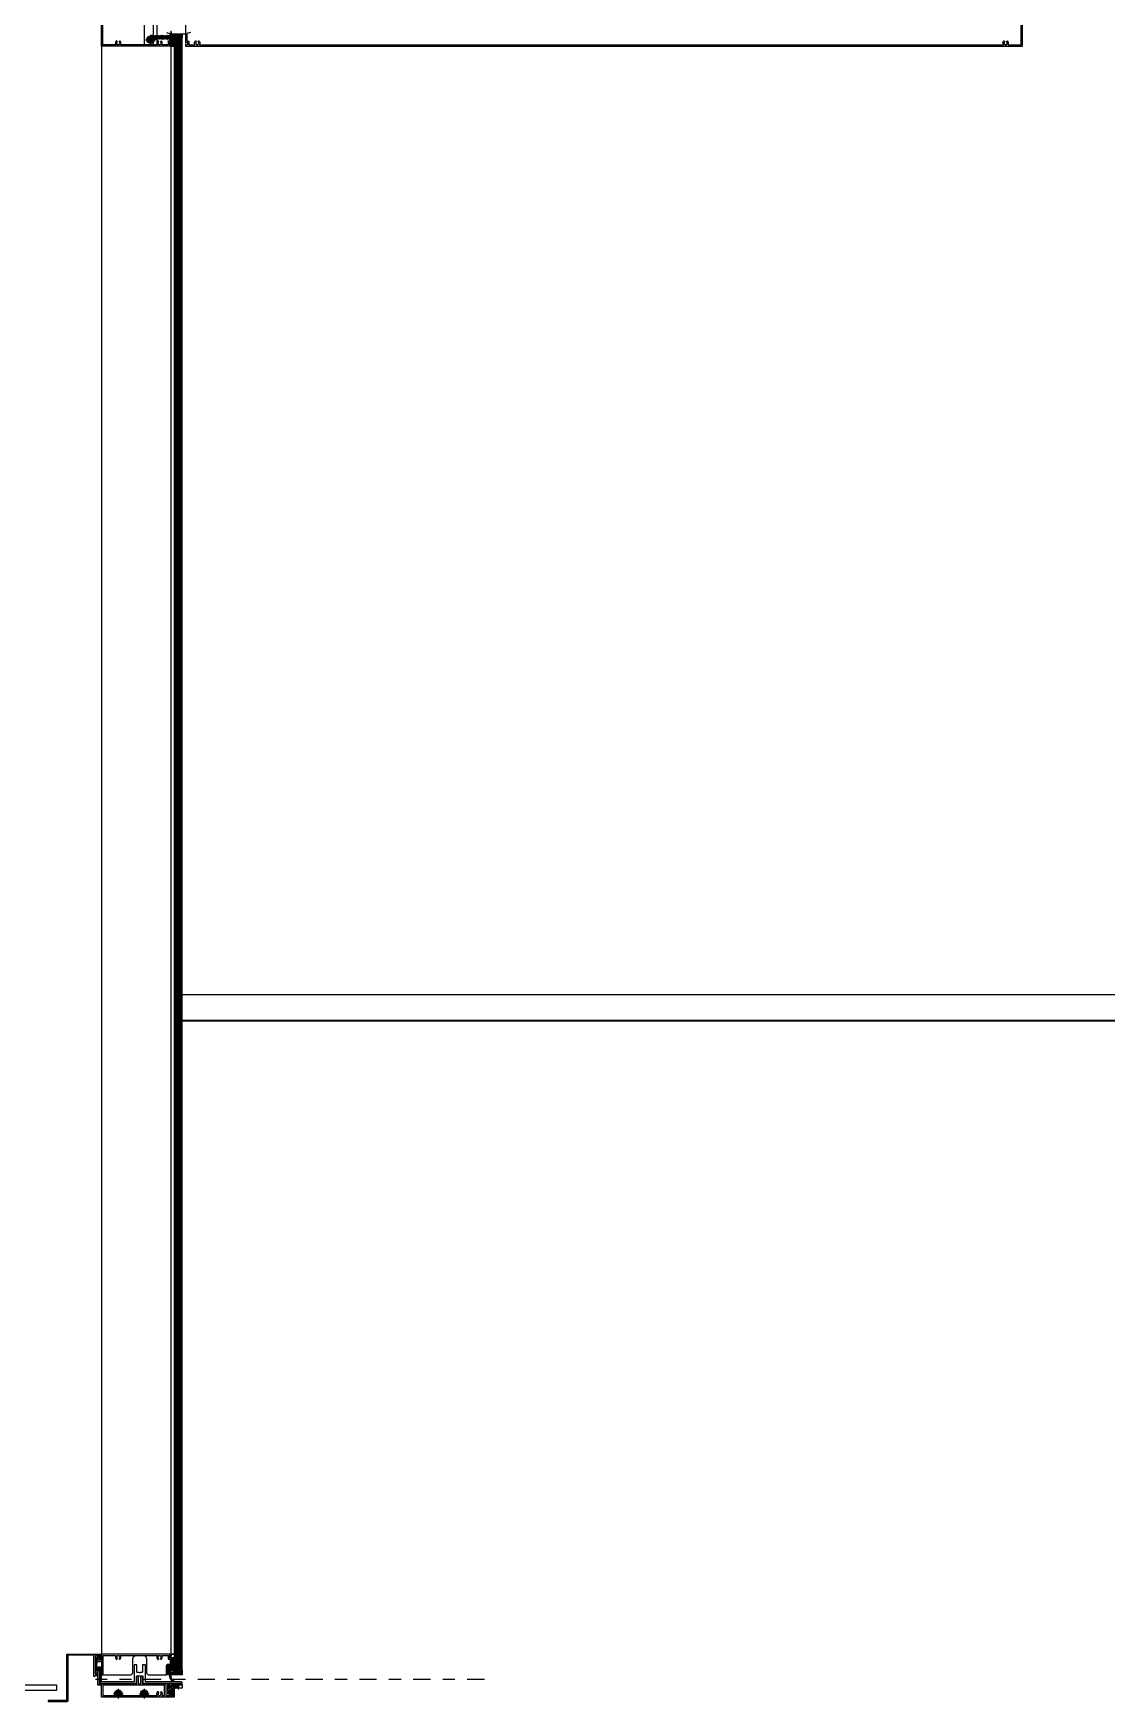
# Model space of a CAD drawing. Header units: millimetres. Extents: x -101 to 3415, y -52 to 1366.
# Drawn here: x 279.96 to 288.72, y 146.94 to 160.56 of the extents above; entities that cross this region are included whole.
import ezdxf

# ---------------------------------------------------------------- set-up
doc = ezdxf.new("R2010")
doc.units = ezdxf.units.MM
doc.linetypes.add('CENTER3', pattern=[0.28, 0.14, -0.05, 0.04, -0.05])
doc.layers.add('00_ARQ', color=8, linetype='Continuous')
doc.layers.add('A-CANCELERIA', color=2, linetype='Continuous')
pattern_1 = [(180, (277.4188533, 160.720057), (-0.0003629754, 0.0007259508), [0, -0.0007259508])]
pattern_2 = [(180, (277.4188533, 160.720057), (-0.0003629754, 0.0007259508), [0, -0.0007259508])]

# ---------------------------------------------------------------- blocks, each defined once
blk = doc.blocks.new('AUDIT_I_220507212152-0')
at = {"layer": 'A-CANCELERIA'}
h = blk.add_hatch(dxfattribs=at)
h.set_pattern_fill('SELLADOR', color=256, scale=0.0254, angle=-90, style=0)
h.set_pattern_definition([(270, (265.75055872, -56.3400958), (0.00025604724, -0.00012802362), [0, -0.00025604724])])
edge = h.paths.add_edge_path()
edge.add_line((270.3538, -57.1904), (270.3448, -57.1904))
edge.add_arc((270.3448, -57.1901), 0.0003, 195.9883, 270, ccw=False)
edge.add_arc((270.3254, -57.1936), 0.0195, -9.3796, 10.0551, ccw=False)
edge.add_line((270.3446, -57.1968), (270.3506, -57.1968))
edge.add_line((270.3506, -57.1968), (270.3538, -57.1968))
edge.add_arc((270.3538, -57.1936), 0.00318, 90.0188, 270, ccw=False)
h = blk.add_hatch(dxfattribs=at)
h.set_pattern_fill('ANSI37', color=256, scale=0.0002, angle=-90, style=0)
h.set_pattern_definition([(315, (268.7373708, -62.69838193), (0.000449012806, 0.000449012806), []), (45, (268.7373708, -62.69838193), (-0.000449012806, 0.000449012806), [])])
edge = h.paths.add_edge_path()
edge.add_line((270.3643, -57.2122), (270.3641, -57.2104))
edge.add_line((270.3641, -57.2104), (270.3641, -57.2092))
edge.add_arc((270.3645, -57.2092), 0.000381, 101.3999, 180, ccw=False)
edge.add_line((270.3644, -57.2088), (270.3666, -57.2083))
edge.add_arc((270.3666, -57.2085), 0.000127, -14.6322, 101.3999, ccw=False)
edge.add_line((270.3668, -57.2085), (270.3665, -57.2096))
edge.add_arc((270.3668, -57.2097), 0.000381, 165.3678, 345.3678)
edge.add_line((270.3672, -57.2098), (270.3678, -57.2076))
edge.add_line((270.3678, -57.2076), (270.3672, -57.2054))
edge.add_arc((270.3668, -57.2055), 0.000381, 14.6322, 194.6322)
edge.add_line((270.3665, -57.2056), (270.3668, -57.2067))
edge.add_arc((270.3666, -57.2067), 0.000127, -101.3999, 14.6322, ccw=False)
edge.add_line((270.3666, -57.2068), (270.3644, -57.2064))
edge.add_arc((270.3645, -57.206), 0.000381, 180, 258.6001, ccw=False)
edge.add_line((270.3641, -57.206), (270.3641, -57.2058))
edge.add_line((270.3641, -57.2058), (270.3577, -57.2058))
edge.add_line((270.3577, -57.2058), (270.3577, -57.2076))
edge.add_line((270.3577, -57.2076), (270.3577, -57.2104))
edge.add_line((270.3577, -57.2104), (270.3577, -57.2122))
edge.add_line((270.3577, -57.2122), (270.3643, -57.2122))
edge = h.paths.add_edge_path(flags=16)
edge.add_line((270.3598, -57.2092), (270.3598, -57.2087))
edge.add_arc((270.3609, -57.2087), 0.00114, 0, 180, ccw=False)
edge.add_line((270.3621, -57.2087), (270.3621, -57.2092))
edge.add_arc((270.3609, -57.2092), 0.00114, -180, 0, ccw=False)

msp = doc.modelspace()

# ---------------------------------------------------------------- hatches: boundary and pattern name
at = {"layer": '00_ARQ'}
h = msp.add_hatch(dxfattribs=at)
h.set_pattern_fill('HONEY', color=9, scale=0.001372, angle=90, style=0)
h.set_pattern_definition([(90, (302.219699, 164.4416817), (0.0037721501, 0.0065335572), [0.0043557048, -0.0087114096]), (330, (302.219699, 164.4416817), (0.00377215146, -0.0065335564), [0.0043557048, -0.0087114096]), (30, (302.219699, 164.4416817), (0.0075443016, 8e-10), [-0.0087114096, 0.0043557048])])
edge = h.paths.add_edge_path()
edge.add_line((281.103, 160.554), (281.135, 160.553))
edge.add_arc((281.135, 160.539), 0.0145, -90, 90, ccw=False)
edge.add_line((281.135, 160.524), (281.103, 160.525))
edge.add_arc((281.103, 160.539), 0.0145, 90, 270, ccw=False)
h = msp.add_hatch(dxfattribs=at)
h.set_pattern_fill('DOTS', color=9, scale=0.000457292, style=0)
h.set_pattern_definition([(180, (277.4189479, 169.09927284), (-0.0003629754, 0.0007259508), [0, -0.0007259508])])
edge = h.paths.add_edge_path()
edge.add_ellipse((281.103, 160.586), major_axis=(0.0445, 0.0445), ratio=1, start_angle=211.1951, end_angle=236.3836)
edge.add_line((281.115, 160.524), (281.115, 160.484))
edge.add_ellipse((281.103, 160.546), major_axis=(0.0445, 0.0445), ratio=1, start_angle=229.6118, end_angle=236.3836, ccw=False)
edge.add_line((281.108, 160.483), (281.098, 160.483))
edge.add_ellipse((281.103, 160.546), major_axis=(-0.0445, 0.0445), ratio=1, start_angle=121.1951, end_angle=130.3882, ccw=False)
edge.add_line((281.088, 160.484), (281.088, 160.525))
h = msp.add_hatch(dxfattribs=at)
h.set_pattern_fill('DOTS', color=9, scale=0.000457292, style=0)
h.set_pattern_definition(pattern_1)
edge = h.paths.add_edge_path()
edge.add_ellipse((281.102, 147.362), major_axis=(0.0501, 0.0501), ratio=1, start_angle=213.9925, end_angle=236.3277)
edge.add_line((281.115, 147.293), (281.115, 147.194))
edge.add_ellipse((281.102, 147.264), major_axis=(0.0501, 0.0501), ratio=1, start_angle=213.9925, end_angle=236.3277, ccw=False)
edge.add_line((281.088, 147.194), (281.088, 147.293))
h = msp.add_hatch(dxfattribs=at)
h.set_pattern_fill('DOTS', color=9, scale=0.000457292, style=0)
h.set_pattern_definition(pattern_2)
edge = h.paths.add_edge_path()
edge.add_ellipse((281.102, 147.362), major_axis=(0.0501, 0.0501), ratio=1, start_angle=213.9925, end_angle=236.3277)
edge.add_line((281.115, 147.293), (281.115, 147.194))
edge.add_ellipse((281.102, 147.264), major_axis=(0.0501, 0.0501), ratio=1, start_angle=213.9925, end_angle=236.3277, ccw=False)
edge.add_line((281.088, 147.194), (281.088, 147.293))
h = msp.add_hatch(dxfattribs=at)
h.set_pattern_fill('CALZAS', color=9, scale=0.123451, style=0)
h.set_pattern_definition([(135, (284.005925, 141.085166), (0.01662926, 0.01662926), [0.12345054, -0.03086263, 0.06172527, -0.03086263]), (135, (284.008004, 141.087245), (0.01662926, 0.01662926), [0.15431317, -0.03086263, 0.03086263, -0.03086263]), (135, (284.010083, 141.089324), (0.01662926, 0.01662926), [0.0925879, -0.00771566, 0.01543132, -0.00771566]), (135, (284.013656, 141.092897), (0.01662926, 0.01662926), [0.2469011, -0.0077157]), (135, (284.016319, 141.09556), (0.01662926, 0.01662926), [0.06172527, -0.001234505, 0, -0.001234505, 0, -0.001234505])])
h.paths.add_polyline_path([(281.104, 147.193), (281.157, 147.193), (281.157, 147.162), (281.104, 147.162)])
h = msp.add_hatch(dxfattribs=at)
h.set_pattern_fill('CALZAS', color=9, scale=0.123451, style=0)
h.set_pattern_definition([(135, (284.005925, 141.085166), (0.01662926, 0.01662926), [0.12345054, -0.03086263, 0.06172527, -0.03086263]), (135, (284.008004, 141.087245), (0.01662926, 0.01662926), [0.15431317, -0.03086263, 0.03086263, -0.03086263]), (135, (284.010083, 141.089324), (0.01662926, 0.01662926), [0.0925879, -0.00771566, 0.01543132, -0.00771566]), (135, (284.013656, 141.092897), (0.01662926, 0.01662926), [0.2469011, -0.0077157]), (135, (284.016319, 141.09556), (0.01662926, 0.01662926), [0.06172527, -0.001234505, 0, -0.001234505, 0, -0.001234505])])
h.paths.add_polyline_path([(281.104, 147.193), (281.157, 147.193), (281.157, 147.162), (281.104, 147.162)])
h = msp.add_hatch(dxfattribs=at)
h.set_pattern_fill('HONEY', color=9, scale=0.001458, angle=90, style=0)
h.set_pattern_definition([(90, (298.750586, 161.6395275), (0.0040091729, 0.0069440928), [0.0046293952, -0.0092587904]), (330, (298.750586, 161.6395275), (0.00400917434, -0.006944092), [0.0046293952, -0.0092587904]), (30, (298.750586, 161.6395275), (0.00801834724, 8e-10), [-0.0092587904, 0.0046293952])])
edge = h.paths.add_edge_path()
edge.add_line((281.127, 147.193), (281.14, 147.193))
edge.add_arc((281.14, 147.177), 0.0154, -90, 90, ccw=False)
edge.add_line((281.14, 147.162), (281.127, 147.162))
edge.add_arc((281.127, 147.177), 0.0154, 90, 270, ccw=False)
h = msp.add_hatch(dxfattribs=at)
h.set_pattern_fill('HONEY', color=9, scale=0.001458, angle=90, style=0)
h.set_pattern_definition([(90, (298.750586, 161.6395275), (0.0040091729, 0.0069440928), [0.0046293952, -0.0092587904]), (330, (298.750586, 161.6395275), (0.00400917434, -0.006944092), [0.0046293952, -0.0092587904]), (30, (298.750586, 161.6395275), (0.00801834724, 8e-10), [-0.0092587904, 0.0046293952])])
edge = h.paths.add_edge_path()
edge.add_line((281.127, 147.193), (281.14, 147.193))
edge.add_arc((281.14, 147.177), 0.0154, -90, 90, ccw=False)
edge.add_line((281.14, 147.162), (281.127, 147.162))
edge.add_arc((281.127, 147.177), 0.0154, 90, 270, ccw=False)
h = msp.add_hatch(dxfattribs=at)
h.set_pattern_fill('DOTS', color=9, scale=0.000457292, style=0)
h.set_pattern_definition(pattern_1)
edge = h.paths.add_edge_path()
edge.add_line((281.177, 147.162), (281.157, 147.162))
edge.add_line((281.157, 147.162), (281.157, 147.193))
edge.add_line((281.157, 147.193), (281.177, 147.193))
edge.add_ellipse((281.241, 147.177), major_axis=(0.0465, 0.0465), ratio=1, start_angle=121.2528, end_angle=148.4077)
h = msp.add_hatch(dxfattribs=at)
h.set_pattern_fill('DOTS', color=9, scale=0.000457292, style=0)
h.set_pattern_definition(pattern_2)
edge = h.paths.add_edge_path()
edge.add_line((281.177, 147.162), (281.157, 147.162))
edge.add_line((281.157, 147.162), (281.157, 147.193))
edge.add_line((281.157, 147.193), (281.177, 147.193))
edge.add_ellipse((281.241, 147.177), major_axis=(0.0465, 0.0465), ratio=1, start_angle=121.2528, end_angle=148.4077)
h = msp.add_hatch(dxfattribs=at)
h.set_pattern_fill('SELLADOR', color=9, scale=0.116152, angle=-90, style=0)
h.set_pattern_definition([(270, (288.525187, 121.8871121), (-0.001170883143, -0.00058544157), [0, -0.001170883143])])
edge = h.paths.add_edge_path()
edge.add_line((281.088, 147.044), (281.088, 147.004))
edge.add_line((281.088, 147.004), (281.115, 147.004))
edge.add_line((281.115, 147.004), (281.115, 147.045))
edge.add_arc((281.101, 147.119), 0.0757, 260.2284, 281.065, ccw=False)
h = msp.add_hatch(dxfattribs=at)
h.set_pattern_fill('NORTON', color=9, scale=0.116152, style=0)
h.set_pattern_definition([(180, (284.1886247, 145.329462), (0, 0.004056067), [0.002341772, -0.004683543]), (60, (284.1886247, 145.329462), (0.003512657, -0.0020280336), [0.002341772, -0.004683543]), (120, (284.186283, 145.329462), (0.003512657, 0.0020280336), [0.002341772, -0.004683543]), (60, (284.18238, 145.322702), (0.007025315, -0.004056068), [0, -0.01405063]), (60, (284.1831605, 145.324054), (0.007025315, -0.004056068), [0, -0.01405063]), (60, (284.183941, 145.325406), (0.007025315, -0.004056068), [0, -0.01405063]), (60, (284.184722, 145.326758), (0.007025315, -0.004056068), [0, -0.01405063]), (60, (284.185502, 145.32811), (0.007025315, -0.004056068), [0, -0.01405063]), (60, (284.18238, 145.330814), (0.007025315, -0.004056068), [0, -0.01405063]), (60, (284.1831605, 145.332166), (0.007025315, -0.004056068), [0, -0.01405063]), (60, (284.183941, 145.333518), (0.007025315, -0.004056068), [0, -0.01405063]), (60, (284.184722, 145.33487), (0.007025315, -0.004056068), [0, -0.01405063]), (60, (284.185502, 145.336222), (0.007025315, -0.004056068), [0, -0.01405063]), (60, (284.191552, 145.33318), (0.007025315, -0.004056068), [0, -0.007025315]), (60, (284.190381, 145.333856), (0.007025315, -0.004056068), [0, -0.007025315]), (60, (284.188039, 145.335208), (0.007025315, -0.004056068), [0, -0.007025315]), (60, (284.186868, 145.335884), (0.007025315, -0.004056068), [0, -0.007025315])])
h.paths.add_polyline_path([(281.115, 146.975), (281.115, 147.004), (281.088, 147.004), (281.088, 146.975)])
h = msp.add_hatch(dxfattribs=at)
h.set_pattern_fill('HONEY', color=9, scale=0.001372, angle=90, style=0)
h.set_pattern_definition([(90, (302.2196045, 150.9621064), (0.0037721501, 0.0065335572), [0.0043557048, -0.0087114096]), (330, (302.2196045, 150.9621064), (0.00377215146, -0.0065335564), [0.0043557048, -0.0087114096]), (30, (302.2196045, 150.9621064), (0.0075443016, 8e-10), [-0.0087114096, 0.0043557048])])
edge = h.paths.add_edge_path()
edge.add_line((281.117, 147.074), (281.135, 147.074))
edge.add_arc((281.135, 147.059), 0.0145, -90, 90, ccw=False)
edge.add_line((281.135, 147.045), (281.117, 147.045))
edge.add_arc((281.117, 147.059), 0.0145, 90, 270, ccw=False)

# ---------------------------------------------------------------- linework, layer by layer
at = {"layer": '00_ARQ', "color": 9}
for p, q in [((280.914, 160.54), (280.914, 160.516)), ((281.088, 160.527), (281.062, 160.527)), ((281.143, 160.524), (281.15, 160.524)), ((303.232, 152.707), (281.177, 152.707)), ((303.049, 152.499), (281.177, 152.499)), ((303.049, 152.492), (281.177, 152.492)), ((281.143, 147.041, 0), (281.15, 147.041, 0))]:
    msp.add_line(p, q, dxfattribs=at)
for points in [[(281.09, 160.645, 0), (281.202, 160.645, -0.414214)], [(281.088, 160.57), (281.088, 160.484, -0.669376), (281.085, 160.483, 0.199773), (281.078, 160.486), (281.076, 160.486, 0.414214), (281.071, 160.48), (281.071, 160.47, 0.414214), (281.076, 160.464), (281.078, 160.464, 0.199773), (281.085, 160.467, -0.669376), (281.088, 160.466), (281.088, 160.466), (281.088, 160.456, -0.414214), (281.086, 160.454), (280.52, 160.454, -0.414214), (280.518, 160.456), (280.518, 160.742, -0.414214)], [(281.048, 160.567), (281.076, 160.559, -0.339454), (281.077, 160.559), (281.077, 160.497, -0.414214), (281.076, 160.496), (281.062, 160.496, 0.414214), (281.061, 160.494), (281.061, 160.466, -0.414214), (281.059, 160.465), (281.013, 160.465, -0.597055), (281.011, 160.469, 0.38562), (281.006, 160.498, 0.433937), (281.004, 160.497), (281, 160.492, 0.384737), (281, 160.49, -0.496289), (280.999, 160.47, 0.251974), (280.998, 160.469), (280.998, 160.466, -0.414214), (280.997, 160.465), (280.988, 160.465, -0.414214), (280.986, 160.466), (280.986, 160.469, 0.251973), (280.986, 160.47, -0.496295), (280.984, 160.49, 0.384687), (280.985, 160.492), (280.981, 160.497, 0.434031), (280.979, 160.498, 0.385613), (280.974, 160.469, -0.597063), (280.972, 160.465), (280.675, 160.465, -0.597023), (280.673, 160.469, 0.38562), (280.669, 160.498, 0.433937), (280.667, 160.497), (280.662, 160.492, 0.384737), (280.663, 160.49, -0.496289), (280.661, 160.47, 0.251974), (280.661, 160.469), (280.661, 160.466, -0.414214), (280.659, 160.465), (280.65, 160.465, -0.414214), (280.649, 160.466), (280.649, 160.469, 0.251973), (280.648, 160.47, -0.496295), (280.647, 160.49, 0.384687), (280.647, 160.492), (280.643, 160.497, 0.434031), (280.641, 160.498, 0.385613), (280.636, 160.469, -0.597036), (280.634, 160.465), (280.533, 160.465, -0.414214), (280.529, 160.468), (280.529, 160.73, -0.414214)], [(281.204, 160.643), (281.204, 160.555, -0.414214), (281.202, 160.553), (281.09, 160.553, -0.414214), (281.088, 160.555), (281.088, 160.579, 0.414214)], [(281.204, 160.57), (281.204, 160.484, 0.669376), (281.207, 160.483, -0.199773), (281.214, 160.486), (281.216, 160.486, -0.414214), (281.221, 160.48), (281.221, 160.47, -0.414214), (281.216, 160.464), (281.214, 160.464, -0.199773), (281.207, 160.467, 0.669376), (281.204, 160.466), (281.204, 160.466), (281.204, 160.456, 0.414214), (281.206, 160.454), (288.035, 160.454, 0.414214), (288.037, 160.456), (288.037, 160.742, 0.414214)], [(281.244, 160.567), (281.216, 160.559, 0.339454), (281.215, 160.559), (281.215, 160.497, 0.414214), (281.216, 160.496), (281.23, 160.496, -0.414214), (281.231, 160.494), (281.231, 160.466, 0.414214), (281.233, 160.465), (281.279, 160.465, 0.597055), (281.281, 160.469, -0.38562), (281.286, 160.498, -0.433937), (281.288, 160.497), (281.292, 160.492, -0.384737), (281.292, 160.49, 0.496289), (281.293, 160.47, -0.251974), (281.293, 160.469), (281.293, 160.466, 0.414214), (281.295, 160.465), (281.304, 160.465, 0.414214), (281.306, 160.466), (281.306, 160.469, -0.251973), (281.306, 160.47, 0.496295), (281.307, 160.49, -0.384687), (281.307, 160.492), (281.311, 160.497, -0.434031), (281.313, 160.498, -0.385613), (281.318, 160.469, 0.597063), (281.32, 160.465), (287.88, 160.465, 0.597023), (287.882, 160.469, -0.38562), (287.886, 160.498, -0.433937), (287.888, 160.497), (287.892, 160.492, -0.384737), (287.892, 160.49, 0.496289), (287.893, 160.47, -0.251974), (287.894, 160.469), (287.894, 160.466, 0.414214), (287.895, 160.465), (287.905, 160.465, 0.414214), (287.906, 160.466), (287.906, 160.469, -0.251973), (287.907, 160.47, 0.496295), (287.908, 160.49, -0.384687), (287.908, 160.492), (287.912, 160.497, -0.434031), (287.914, 160.498, -0.385613), (287.918, 160.469, 0.597036), (287.92, 160.465), (288.022, 160.465, 0.414214), (288.026, 160.468), (288.026, 160.73, 0.414214)], [(280.518, 160.524), (280.518, 147.155), (280.761, 147.155), (280.775, 147.168), (280.775, 147.289, -0.414214), (280.798, 147.312), (280.862, 147.312, -0.414214), (280.885, 147.289), (280.885, 147.168), (280.899, 147.155), (281.05, 147.155), (281.05, 147.231, -0.414214), (281.062, 147.243), (281.088, 147.243), (281.088, 160.524)], [(281.177, 147.088), (281.177, 147.089, 0.414214), (281.169, 147.097), (280.88, 147.097, -0.414214), (280.876, 147.101), (280.876, 147.235, 0.414214), (280.875, 147.237), (280.853, 147.237, 0.414214), (280.852, 147.235), (280.852, 147.178, -0.414214), (280.848, 147.175), (280.836, 147.175, 0.131652), (280.835, 147.175), (280.83, 147.172, -0.267949), (280.828, 147.172), (280.823, 147.175, 0.131652), (280.822, 147.175), (280.81, 147.175, -0.414214), (280.806, 147.178), (280.806, 147.235, 0.414214), (280.805, 147.237), (280.786, 147.237, 0.414214), (280.784, 147.235), (280.784, 147.101, -0.414214), (280.781, 147.097), (280.52, 147.097, -0.414214), (280.517, 147.101), (280.517, 147.154, 0.046172), (280.517, 147.155), (280.514, 147.17, 1.01358), (280.504, 147.168), (280.507, 147.153, -0.048972), (280.508, 147.152), (280.508, 147.092, 0.414214), (280.512, 147.088), (280.8, 147.088, 0.414214), (280.803, 147.092), (280.803, 147.142, -0.414214), (280.807, 147.146), (280.851, 147.146, -0.414214), (280.855, 147.142), (280.855, 147.092, 0.414214), (280.858, 147.088), (281.177, 147.088)], [(281.177, 147.162), (281.177, 147.155), (281.089, 147.155, -0.414214), (281.087, 147.157), (281.087, 147.158, -0.414214), (281.089, 147.16), (281.094, 147.16, 0.414214), (281.096, 147.162), (281.096, 147.165, 0.414214), (281.094, 147.167), (281.065, 147.167, 0.414214), (281.063, 147.165), (281.063, 147.162, 0.414214), (281.065, 147.16), (281.07, 147.16, -0.414214), (281.072, 147.158), (281.072, 147.157, -0.414214), (281.07, 147.155), (281.058, 147.155, -0.414214), (281.057, 147.156), (281.057, 147.235, -0.414214), (281.058, 147.236), (281.076, 147.236, -0.414214), (281.077, 147.235), (281.077, 147.217, -0.414214), (281.076, 147.216), (281.073, 147.216, -0.414214), (281.072, 147.217), (281.072, 147.227, 0.414214), (281.071, 147.229), (281.064, 147.229, 0.414214), (281.063, 147.227), (281.063, 147.176, 0.414214), (281.064, 147.174), (281.071, 147.174, 0.414214), (281.072, 147.176), (281.072, 147.186, -0.414214), (281.073, 147.187), (281.076, 147.187, -0.414214), (281.077, 147.186), (281.077, 147.176, 0.414214), (281.079, 147.175), (281.101, 147.175, -0.414214), (281.104, 147.172), (281.104, 147.164, 0.414214), (281.106, 147.162), (281.177, 147.162)], [(281.177, 147.081), (281.089, 147.081, 0.414214), (281.087, 147.079), (281.087, 147.078, 0.414214), (281.089, 147.076), (281.094, 147.076, -0.414214), (281.096, 147.073), (281.096, 147.071, -0.414214), (281.094, 147.068), (281.065, 147.068, -0.414214), (281.063, 147.071), (281.063, 147.073, -0.414214), (281.065, 147.076), (281.07, 147.076, 0.414214), (281.072, 147.078), (281.072, 147.079, 0.414214), (281.07, 147.081), (281.058, 147.081, 0.414214), (281.057, 147.08), (281.057, 147.001, 0.414214), (281.058, 147), (281.076, 147, 0.414214), (281.077, 147.001), (281.077, 147.018, 0.414214), (281.076, 147.02), (281.073, 147.02, 0.414214), (281.072, 147.018), (281.072, 147.008, -0.414214), (281.071, 147.007), (281.064, 147.007, -0.414214), (281.063, 147.008), (281.063, 147.06, -0.414214), (281.064, 147.061), (281.071, 147.061, -0.414214), (281.072, 147.06), (281.072, 147.05, 0.414214), (281.073, 147.049), (281.076, 147.049, 0.414214), (281.077, 147.05), (281.077, 147.06, -0.414214), (281.079, 147.061), (281.101, 147.061, 0.414214), (281.104, 147.063), (281.104, 147.071, -0.414214), (281.106, 147.074), (281.177, 147.074), (281.177, 147.081)]]:
    msp.add_lwpolyline(points, format="xyb", dxfattribs=at)
for points in [[(280.971, 160.466), (280.869, 160.466), (280.869, 160.732), (280.971, 160.732)], [(280.896, 160.52), (280.918, 160.533), (280.94, 160.52), (280.94, 160.495), (280.918, 160.482), (280.896, 160.495)], [(280.896, 160.52), (280.896, 160.495), (280.918, 160.482), (280.94, 160.495), (280.94, 160.52), (280.918, 160.533)], [(280.896, 160.512), (280.94, 160.512), (280.94, 160.503), (280.896, 160.503)], [(280.918, 160.541), (280.917, 160.538), (280.92, 160.516), (280.921, 160.513), (280.922, 160.513), (280.924, 160.516), (280.921, 160.538), (280.919, 160.541)], [(280.928, 160.513), (280.927, 160.513), (280.925, 160.516), (280.922, 160.538), (280.924, 160.541), (280.925, 160.541), (280.927, 160.538), (280.93, 160.516)], [(280.934, 160.513), (280.933, 160.513), (280.931, 160.516), (280.928, 160.538), (280.93, 160.541), (280.931, 160.541), (280.933, 160.538), (280.935, 160.516)], [(280.939, 160.513), (280.939, 160.513), (280.937, 160.516), (280.934, 160.538), (280.936, 160.541), (280.937, 160.541), (280.938, 160.538), (280.941, 160.516)], [(280.942, 160.541), (280.94, 160.538), (280.943, 160.516), (280.945, 160.513), (280.945, 160.513), (280.947, 160.516), (280.944, 160.538), (280.942, 160.541)], [(280.951, 160.513), (280.95, 160.513), (280.949, 160.516), (280.946, 160.538), (280.947, 160.541), (280.948, 160.541), (280.95, 160.538), (280.953, 160.516)], [(280.953, 160.541), (280.951, 160.538), (280.954, 160.516), (280.956, 160.513), (280.957, 160.513), (280.959, 160.516), (280.956, 160.538), (280.954, 160.541)], [(280.959, 160.541), (280.957, 160.538), (280.96, 160.516), (280.962, 160.513), (280.963, 160.513), (280.965, 160.516), (280.962, 160.538), (280.96, 160.541)], [(280.969, 160.513), (280.968, 160.513), (280.966, 160.516), (280.963, 160.538), (280.965, 160.541), (280.966, 160.541), (280.967, 160.538), (280.97, 160.516)], [(280.971, 160.541), (280.969, 160.538), (280.972, 160.516), (280.974, 160.513), (280.974, 160.513), (280.976, 160.516), (280.973, 160.538), (280.971, 160.541)], [(280.98, 160.513), (280.979, 160.513), (280.978, 160.516), (280.975, 160.538), (280.977, 160.541), (280.977, 160.541), (280.979, 160.538), (280.982, 160.516)], [(280.982, 160.541), (280.981, 160.538), (280.983, 160.516), (280.985, 160.513), (280.986, 160.513), (280.988, 160.516), (280.985, 160.538), (280.983, 160.541)], [(280.992, 160.513), (280.991, 160.513), (280.989, 160.516), (280.986, 160.538), (280.988, 160.541), (280.989, 160.541), (280.991, 160.538), (280.994, 160.516)], [(280.994, 160.541), (280.992, 160.538), (280.995, 160.516), (280.997, 160.513), (280.998, 160.513), (280.999, 160.516), (280.996, 160.538), (280.995, 160.541)], [(281.009, 160.513), (281.008, 160.513), (281.007, 160.516), (281.004, 160.538), (281.006, 160.541), (281.006, 160.541), (281.008, 160.538), (281.011, 160.516)], [(281.011, 160.541), (281.01, 160.538), (281.012, 160.516), (281.014, 160.513), (281.015, 160.513), (281.017, 160.516), (281.014, 160.538), (281.012, 160.541)], [(281.021, 160.513), (281.02, 160.513), (281.018, 160.516), (281.015, 160.538), (281.017, 160.541), (281.018, 160.541), (281.02, 160.538), (281.023, 160.516)], [(281.023, 160.541), (281.021, 160.538), (281.024, 160.516), (281.026, 160.513), (281.027, 160.513), (281.028, 160.516), (281.026, 160.538), (281.024, 160.541)], [(281.029, 160.541), (281.027, 160.538), (281.03, 160.516), (281.032, 160.513), (281.032, 160.513), (281.034, 160.516), (281.031, 160.538), (281.03, 160.541)], [(281.038, 160.513), (281.037, 160.513), (281.036, 160.516), (281.033, 160.538), (281.035, 160.541), (281.035, 160.541), (281.037, 160.538), (281.04, 160.516)], [(281.04, 160.541), (281.039, 160.538), (281.041, 160.516), (281.043, 160.513), (281.044, 160.513), (281.046, 160.516), (281.043, 160.538), (281.041, 160.541)], [(281.05, 160.513), (281.049, 160.513), (281.047, 160.516), (281.044, 160.538), (281.046, 160.541), (281.047, 160.541), (281.049, 160.538), (281.052, 160.516)], [(281.052, 160.541), (281.05, 160.538), (281.053, 160.516), (281.055, 160.513), (281.056, 160.513), (281.057, 160.516), (281.055, 160.538), (281.053, 160.541)], [(281.061, 160.513), (281.061, 160.513), (281.059, 160.516), (281.056, 160.538), (281.058, 160.541), (281.059, 160.541), (281.06, 160.538), (281.063, 160.516)], [(281.064, 160.541), (281.062, 160.538), (281.065, 160.516), (281.067, 160.513), (281.067, 160.513), (281.069, 160.516), (281.066, 160.538), (281.064, 160.541)], [(281.073, 160.513), (281.072, 160.513), (281.071, 160.516), (281.068, 160.538), (281.069, 160.541), (281.07, 160.541), (281.072, 160.538), (281.075, 160.516)], [(281.088, 160.522), (281.082, 160.522), (281.082, 160.532), (281.088, 160.532), (281.088, 160.557), (281.076, 160.546), (281.076, 160.508), (281.088, 160.498)], [(281.104, 147.193), (281.157, 147.193), (281.157, 147.162), (281.104, 147.162)], [(281.104, 147.193), (281.157, 147.193), (281.157, 147.162), (281.104, 147.162)], [(280.633, 147.013), (280.655, 147.026), (280.677, 147.013), (280.677, 146.988), (280.655, 146.975), (280.633, 146.988)], [(280.845, 147.013), (280.867, 147.026), (280.888, 147.013), (280.888, 146.988), (280.867, 146.975), (280.845, 146.988)], [(281.115, 146.975), (281.115, 147.004), (281.088, 147.004), (281.088, 146.975)]]:
    msp.add_lwpolyline(points, close=True, dxfattribs=at)
for points in [[(280.942, 160.466), (280.942, 160.732)], [(280.878, 160.508), (280.958, 160.508)], [(280.896, 160.512), (280.94, 160.512)], [(280.896, 160.503), (280.94, 160.503)], [(280.914, 160.54), (280.915, 160.538), (280.918, 160.516), (280.916, 160.513), (280.916, 160.513), (280.914, 160.516)], [(280.916, 160.513), (280.914, 160.533)], [(280.914, 160.526), (280.916, 160.513)], [(280.915, 160.538), (280.917, 160.538)], [(280.918, 160.547), (280.918, 160.468)], [(280.918, 160.541), (280.921, 160.513)], [(280.918, 160.516), (280.92, 160.516)], [(280.919, 160.541), (280.922, 160.513)], [(280.922, 160.538), (280.921, 160.538)], [(280.924, 160.541), (280.927, 160.513)], [(280.925, 160.516), (280.924, 160.516)], [(280.925, 160.522), (280.925, 160.516), (280.927, 160.513), (280.928, 160.513), (280.93, 160.516), (280.927, 160.538), (280.925, 160.541), (280.925, 160.541)], [(280.925, 160.541), (280.928, 160.513)], [(280.925, 160.541), (280.925, 160.516), (280.925, 160.516)], [(280.928, 160.513), (280.925, 160.541)], [(280.925, 160.538), (280.927, 160.513)], [(280.928, 160.538), (280.927, 160.538)], [(280.927, 160.538), (280.928, 160.538)], [(280.93, 160.522), (280.931, 160.516), (280.933, 160.513), (280.934, 160.513), (280.935, 160.516), (280.933, 160.538), (280.931, 160.541), (280.93, 160.541)], [(280.93, 160.541), (280.93, 160.516), (280.931, 160.516)], [(280.93, 160.541), (280.933, 160.513)], [(280.93, 160.538), (280.933, 160.513)], [(280.931, 160.516), (280.93, 160.516)], [(280.93, 160.516), (280.931, 160.516)], [(280.931, 160.541), (280.934, 160.513)], [(280.934, 160.513), (280.931, 160.541)], [(280.934, 160.538), (280.933, 160.538)], [(280.933, 160.538), (280.934, 160.538)], [(280.937, 160.516), (280.935, 160.516)], [(280.935, 160.516), (280.937, 160.516)], [(280.936, 160.541), (280.939, 160.513)], [(280.939, 160.513), (280.937, 160.541)], [(280.938, 160.538), (280.94, 160.538)], [(280.941, 160.516), (280.943, 160.516)], [(280.942, 160.541), (280.945, 160.513)], [(280.942, 160.541), (280.945, 160.513)], [(280.946, 160.538), (280.944, 160.538)], [(280.947, 160.541), (280.95, 160.513)], [(280.949, 160.516), (280.947, 160.516)], [(280.951, 160.513), (280.948, 160.541)], [(280.95, 160.538), (280.951, 160.538)], [(280.953, 160.541), (280.956, 160.513)], [(280.953, 160.516), (280.954, 160.516)], [(280.954, 160.541), (280.957, 160.513)], [(280.957, 160.538), (280.956, 160.538)], [(280.959, 160.541), (280.962, 160.513)], [(280.96, 160.516), (280.959, 160.516)], [(280.96, 160.541), (280.963, 160.513)], [(280.963, 160.538), (280.962, 160.538)], [(280.965, 160.541), (280.968, 160.513)], [(280.966, 160.516), (280.965, 160.516)], [(280.969, 160.513), (280.966, 160.541)], [(280.967, 160.538), (280.969, 160.538)], [(280.97, 160.516), (280.972, 160.516)], [(280.971, 160.541), (280.974, 160.513)], [(280.971, 160.541), (280.974, 160.513)], [(280.975, 160.538), (280.973, 160.538)], [(280.976, 160.532), (280.975, 160.538), (280.976, 160.539)], [(280.978, 160.516), (280.976, 160.516)], [(280.977, 160.541), (280.979, 160.513)], [(280.98, 160.513), (280.977, 160.541)], [(280.979, 160.538), (280.981, 160.538)], [(280.982, 160.541), (280.985, 160.513)], [(280.982, 160.516), (280.983, 160.516)], [(280.983, 160.541), (280.986, 160.513)], [(280.986, 160.538), (280.985, 160.538)], [(280.988, 160.541), (280.991, 160.513)], [(280.988, 160.527), (281.102, 160.527)], [(280.989, 160.516), (280.988, 160.516)], [(280.992, 160.513), (280.989, 160.541)], [(280.991, 160.538), (280.992, 160.538)], [(280.994, 160.541), (280.997, 160.513)], [(280.994, 160.516), (280.995, 160.516)], [(280.995, 160.541), (280.998, 160.513)], [(280.998, 160.538), (280.996, 160.538)], [(281.001, 160.516), (280.999, 160.516)], [(281, 160.522), (281.001, 160.516), (281.003, 160.513), (281.003, 160.513), (281.005, 160.516), (281.002, 160.538), (281, 160.541), (281, 160.541)], [(281, 160.541), (281.003, 160.513)], [(281, 160.541), (281, 160.516), (281.001, 160.516)], [(281, 160.538), (281.003, 160.513)], [(281.004, 160.538), (281.002, 160.538)], [(281.007, 160.516), (281.005, 160.516)], [(281.009, 160.513), (281.006, 160.541)], [(281.006, 160.541), (281.008, 160.513)], [(281.008, 160.538), (281.01, 160.538)], [(281.011, 160.541), (281.014, 160.513)], [(281.011, 160.516), (281.012, 160.516)], [(281.012, 160.541), (281.015, 160.513)], [(281.015, 160.538), (281.014, 160.538)], [(281.017, 160.541), (281.02, 160.513)], [(281.018, 160.516), (281.017, 160.516)], [(281.021, 160.513), (281.018, 160.541)], [(281.02, 160.538), (281.021, 160.538)], [(281.023, 160.541), (281.026, 160.513)], [(281.023, 160.516), (281.024, 160.516)], [(281.024, 160.541), (281.027, 160.513)], [(281.027, 160.538), (281.026, 160.538)], [(281.03, 160.516), (281.028, 160.516)], [(281.029, 160.541), (281.032, 160.513)], [(281.03, 160.541), (281.032, 160.513)], [(281.033, 160.538), (281.031, 160.538)], [(281.036, 160.516), (281.034, 160.516)], [(281.035, 160.541), (281.037, 160.513)], [(281.038, 160.513), (281.035, 160.541)], [(281.037, 160.538), (281.039, 160.538)], [(281.04, 160.541), (281.043, 160.513)], [(281.04, 160.516), (281.041, 160.516)], [(281.041, 160.541), (281.044, 160.513)], [(281.044, 160.538), (281.043, 160.538)], [(281.045, 160.532), (281.044, 160.538), (281.045, 160.539)], [(281.046, 160.541), (281.049, 160.513)], [(281.047, 160.516), (281.046, 160.516)], [(281.05, 160.513), (281.047, 160.541)], [(281.049, 160.538), (281.05, 160.538)], [(281.052, 160.541), (281.055, 160.513)], [(281.052, 160.516), (281.053, 160.516)], [(281.053, 160.541), (281.056, 160.513)], [(281.056, 160.538), (281.055, 160.538)], [(281.059, 160.516), (281.057, 160.516)], [(281.058, 160.541), (281.061, 160.513)], [(281.061, 160.513), (281.059, 160.541)], [(281.06, 160.538), (281.062, 160.538)], [(281.063, 160.516), (281.065, 160.516)], [(281.064, 160.541), (281.067, 160.513)], [(281.064, 160.541), (281.067, 160.513)], [(281.068, 160.538), (281.066, 160.538)], [(281.069, 160.541), (281.072, 160.513)], [(281.071, 160.516), (281.069, 160.516)], [(281.073, 160.513), (281.07, 160.541)], [(281.072, 160.538), (281.073, 160.538)], [(281.075, 160.541), (281.073, 160.538), (281.076, 160.522)], [(281.075, 160.541), (281.076, 160.538)], [(281.076, 160.541), (281.075, 160.541)], [(281.075, 160.516), (281.076, 160.516)], [(281.115, 147.193), (281.115, 160.524), (281.143, 160.524), (281.143, 147.193)], [(281.122, 147.193), (281.122, 160.524)], [(281.129, 147.193), (281.129, 160.524)], [(281.136, 147.193), (281.136, 160.524)], [(281.177, 147.193), (281.177, 160.524), (281.15, 160.524), (281.15, 147.193)], [(281.157, 147.193), (281.157, 160.524)], [(281.164, 147.193), (281.164, 160.524)], [(281.17, 147.193), (281.17, 160.524)], [(280.615, 147.001), (280.695, 147.001)], [(280.633, 147.005), (280.677, 147.005)], [(280.633, 146.996), (280.677, 146.996)], [(280.655, 147.04), (280.655, 146.961)], [(280.827, 147.001), (280.906, 147.001)], [(280.845, 147.005), (280.888, 147.005)], [(280.845, 146.996), (280.888, 146.996)], [(280.867, 147.04), (280.867, 146.961)], [(280.234, 146.945), (280.083, 146.945), (280.083, 146.936), (280.238, 146.936)]]:
    msp.add_lwpolyline(points, dxfattribs=at)
for points in [[(280.948, 160.508, -1), (280.888, 160.508, -1)], [(280.939, 160.512), (280.936, 160.512, 0.788045), (280.9, 160.512), (280.897, 160.512, -0.816497)], [(280.939, 160.512), (280.936, 160.512, 0.788045), (280.9, 160.512), (280.897, 160.512, -0.816497)], [(280.936, 160.503), (280.939, 160.503, -0.816497), (280.897, 160.503), (280.9, 160.503, 0.788045)], [(280.897, 160.503), (280.9, 160.503, 0.788045), (280.936, 160.503), (280.939, 160.503, -0.816497)], [(280.936, 160.512), (280.9, 160.512, -0.788045)], [(280.936, 160.512), (280.9, 160.512, -0.788045)], [(280.9, 160.503), (280.936, 160.503, -0.788045)], [(280.9, 160.503), (280.936, 160.503, -0.788045)], [(281.087, 160.454), (281.088, 160.462), (281.088, 160.468, 0.357068), (281.087, 160.469), (281.077, 160.471, 0.554492), (281.076, 160.471), (281.077, 160.466, -1), (281.074, 160.465), (281.071, 160.475), (281.074, 160.485, -1), (281.077, 160.484), (281.076, 160.479, 0.554492), (281.077, 160.478), (281.087, 160.48, 0.357068), (281.088, 160.482), (281.088, 160.483), (281.117, 160.483), (281.117, 160.475), (281.117, 160.475), (281.117, 160.462), (281.117, 160.462), (281.117, 160.454)], [(281.087, 160.48), (281.077, 160.478, -0.554492), (281.076, 160.479), (281.077, 160.484, 1), (281.074, 160.485), (281.071, 160.475), (281.074, 160.465, 1), (281.077, 160.466), (281.076, 160.471, -0.554492), (281.077, 160.471), (281.087, 160.469, -0.357068), (281.088, 160.468), (281.088, 160.462), (281.087, 160.454), (281.119, 160.454), (281.117, 160.462), (281.117, 160.475), (281.119, 160.483), (281.088, 160.483), (281.088, 160.482, -0.357068)], [(281.103, 160.554), (281.135, 160.553, -1), (281.135, 160.524), (281.103, 160.525, -1)], [(281.135, 160.553), (281.176, 160.553, 0.334652), (281.177, 160.554, 0.085004), (281.177, 160.524), (281.15, 160.524), (281.135, 160.524, 0.999836)], [(280.508, 147.309, -0.493145), (280.506, 147.31), (280.506, 147.315, 0.414214), (280.505, 147.316), (280.498, 147.316, 0.414214), (280.497, 147.315), (280.497, 147.288, 0.414214), (280.498, 147.287), (280.505, 147.287, 0.414214), (280.506, 147.288), (280.506, 147.293, -0.493145), (280.508, 147.295), (280.51, 147.294, -0.339454), (280.511, 147.293), (280.511, 147.287), (280.511, 147.279, -0.414214), (280.51, 147.278), (280.492, 147.278, -0.414214), (280.488, 147.282), (280.488, 147.315, 0.414214), (280.487, 147.316), (280.469, 147.316, 0.414214), (280.465, 147.313), (280.465, 147.162, 0.339454), (280.466, 147.161), (280.467, 147.161, -0.476993), (280.47, 147.154), (280.464, 147.143, 0.048406), (280.464, 147.142, -0.334993), (280.462, 147.141), (280.458, 147.141, -0.414214), (280.456, 147.143), (280.456, 147.308, 0.414214), (280.449, 147.315), (280.244, 147.315, 0.414214), (280.243, 147.314), (280.243, 146.941, -1), (280.234, 146.941), (280.234, 147.323, -0.414214), (280.235, 147.325), (280.514, 147.325, -0.885714), (280.514, 147.316), (280.512, 147.316, 0.414214), (280.511, 147.315), (280.511, 147.311, -0.339454), (280.51, 147.31), (280.508, 147.309)], [(281.088, 147.313), (281.088, 147.322, 0.414214), (281.086, 147.324), (280.519, 147.324, 0.414214), (280.518, 147.323), (280.518, 147.275, -0.414214), (280.516, 147.274), (280.487, 147.274, -0.414214), (280.486, 147.275), (280.486, 147.313, 0.414214), (280.485, 147.315), (280.48, 147.315, 0.388119), (280.479, 147.313), (280.465, 147.162, 0.440799), (280.467, 147.161), (280.473, 147.161, -0.414214), (280.474, 147.16), (280.474, 147.152, 0.414214), (280.476, 147.15), (280.482, 147.15, 0.414214), (280.483, 147.152), (280.483, 147.169, 0.414214), (280.482, 147.17), (280.477, 147.17, -0.436505), (280.475, 147.172), (280.482, 147.261, -0.392268), (280.486, 147.265), (280.516, 147.265, -0.414214), (280.518, 147.263), (280.518, 147.156, 0.414214), (280.519, 147.155), (280.53, 147.155, 0.414214), (280.532, 147.156), (280.532, 147.312, -0.414214), (280.533, 147.313), (280.634, 147.313, -0.597049), (280.636, 147.31, 0.385613), (280.641, 147.281, 0.434031), (280.643, 147.281), (280.647, 147.287, 0.384687), (280.647, 147.289, -0.496295), (280.648, 147.308, 0.251973), (280.649, 147.309), (280.649, 147.312, -0.414214), (280.65, 147.313), (280.659, 147.313, -0.414214), (280.661, 147.312), (280.661, 147.309, 0.251974), (280.661, 147.308, -0.496289), (280.663, 147.289, 0.384737), (280.662, 147.287), (280.667, 147.281, 0.433937), (280.668, 147.281, 0.38562), (280.673, 147.31, -0.597036), (280.675, 147.313), (280.972, 147.313, -0.597066), (280.974, 147.31, 0.385613), (280.979, 147.281, 0.434031), (280.981, 147.281), (280.985, 147.287, 0.384687), (280.984, 147.289, -0.496295), (280.986, 147.308, 0.251973), (280.986, 147.309), (280.986, 147.312, -0.414214), (280.988, 147.313), (280.997, 147.313, -0.414214), (280.998, 147.312), (280.998, 147.309, 0.251974), (280.999, 147.308, -0.496289), (281, 147.289, 0.384737), (281, 147.287), (281.004, 147.281, 0.433937), (281.006, 147.281, 0.38562), (281.011, 147.31, -0.597055), (281.013, 147.313), (281.059, 147.313), (281.059, 147.313, -0.414214), (281.061, 147.312), (281.061, 147.284, 0.414214), (281.062, 147.283), (281.077, 147.283, -0.414214), (281.079, 147.281), (281.079, 147.216, -0.414214), (281.077, 147.215), (281.072, 147.215, -0.414214), (281.071, 147.216), (281.071, 147.225, 0.414214), (281.07, 147.227), (281.065, 147.227, 0.414214), (281.064, 147.225), (281.064, 147.209, 0.414214), (281.065, 147.208), (281.077, 147.208, -0.414214), (281.079, 147.206), (281.079, 147.197, -0.414214), (281.077, 147.195), (281.065, 147.195, 0.414214), (281.064, 147.194), (281.064, 147.178, 0.414214), (281.065, 147.177), (281.07, 147.177, 0.414214), (281.071, 147.178), (281.071, 147.187, -0.414214), (281.072, 147.188), (281.077, 147.188, -0.414214), (281.079, 147.187), (281.079, 147.178, 0.414214), (281.08, 147.177), (281.087, 147.177, 0.414214), (281.088, 147.178), (281.088, 147.294, 0.669376), (281.085, 147.296, -0.199773), (281.078, 147.293), (281.076, 147.293, -0.414214), (281.071, 147.298), (281.071, 147.309, -0.414214), (281.076, 147.314), (281.078, 147.314, -0.199773), (281.085, 147.311, 0.669376)], [(280.513, 147.303, -0.591036), (280.511, 147.307), (280.511, 147.308, 0.414214), (280.51, 147.309), (280.507, 147.309, -0.414214), (280.504, 147.312), (280.504, 147.315, 0.414214), (280.503, 147.316), (280.501, 147.316, 0.414214), (280.5, 147.315), (280.5, 147.288, 0.414214), (280.501, 147.287), (280.503, 147.287, 0.414214), (280.504, 147.288), (280.504, 147.291, -0.414214), (280.507, 147.294), (280.51, 147.294, 0.414214), (280.511, 147.295), (280.511, 147.297, -0.278716), (280.512, 147.3, 0.414339), (280.517, 147.305), (280.517, 147.315, 0.556465), (280.513, 147.315)], [(280.513, 147.303, -0.591036), (280.511, 147.307), (280.511, 147.308, 0.414214), (280.51, 147.309), (280.507, 147.309, -0.414214), (280.504, 147.312), (280.504, 147.315, 0.414214), (280.503, 147.316), (280.501, 147.316, 0.414214), (280.5, 147.315), (280.5, 147.288, 0.414214), (280.501, 147.287), (280.503, 147.287, 0.414214), (280.504, 147.288), (280.504, 147.291, -0.414214), (280.507, 147.294), (280.51, 147.294, 0.414214), (280.511, 147.295), (280.511, 147.297, -0.278716), (280.512, 147.3, 0.414339), (280.517, 147.305), (280.517, 147.315, 0.556465), (280.513, 147.315)], [(281.086, 147.324), (281.087, 147.316), (281.087, 147.311, -0.357068), (281.086, 147.309), (281.076, 147.307, -0.554492), (281.075, 147.308), (281.077, 147.313, 1), (281.073, 147.314), (281.071, 147.304), (281.073, 147.293, 1), (281.077, 147.294), (281.075, 147.299, -0.554492), (281.076, 147.3), (281.086, 147.298, -0.357068), (281.087, 147.296), (281.087, 147.295), (281.116, 147.295), (281.116, 147.304), (281.116, 147.304), (281.116, 147.316), (281.116, 147.316), (281.116, 147.324)], [(281.086, 147.298), (281.076, 147.3, 0.554492), (281.075, 147.299), (281.077, 147.294, -1), (281.073, 147.293), (281.071, 147.304), (281.073, 147.314, -1), (281.077, 147.313), (281.075, 147.308, 0.554492), (281.076, 147.307), (281.086, 147.309, 0.357068), (281.087, 147.311), (281.087, 147.316), (281.086, 147.324), (281.118, 147.324), (281.116, 147.316), (281.116, 147.304), (281.118, 147.295), (281.087, 147.295), (281.087, 147.296, 0.357068)], [(281.086, 147.324), (281.087, 147.316), (281.087, 147.311, -0.357068), (281.086, 147.309), (281.076, 147.307, -0.554492), (281.075, 147.308), (281.077, 147.313, 1), (281.073, 147.314), (281.071, 147.304), (281.073, 147.293, 1), (281.077, 147.294), (281.075, 147.299, -0.554492), (281.076, 147.3), (281.086, 147.298, -0.357068), (281.087, 147.296), (281.087, 147.295), (281.116, 147.295), (281.116, 147.304), (281.116, 147.304), (281.116, 147.316), (281.116, 147.316), (281.116, 147.324)], [(281.086, 147.298), (281.076, 147.3, 0.554492), (281.075, 147.299), (281.077, 147.294, -1), (281.073, 147.293), (281.071, 147.304), (281.073, 147.314, -1), (281.077, 147.313), (281.075, 147.308, 0.554492), (281.076, 147.307), (281.086, 147.309, 0.357068), (281.087, 147.311), (281.087, 147.316), (281.086, 147.324), (281.118, 147.324), (281.116, 147.316), (281.116, 147.304), (281.118, 147.295), (281.087, 147.295), (281.087, 147.296, 0.357068)], [(280.517, 147.07), (280.489, 147.07, -0.414214), (280.488, 147.072), (280.488, 147.218, -0.414214), (280.489, 147.22), (280.51, 147.22, -0.414214), (280.511, 147.218), (280.511, 147.209, -0.414214), (280.51, 147.207), (280.507, 147.207, -0.414214), (280.506, 147.209), (280.506, 147.213, 0.414214), (280.504, 147.215), (280.5, 147.215, 0.414214), (280.498, 147.213), (280.498, 147.183, 0.414214), (280.5, 147.182), (280.504, 147.182, 0.414214), (280.506, 147.183), (280.506, 147.188, -0.414214), (280.507, 147.189), (280.51, 147.189, -0.414214), (280.511, 147.188), (280.511, 147.176, -0.414214), (280.51, 147.175), (280.5, 147.175, 0.414214), (280.499, 147.173), (280.499, 147.082, 0.414214), (280.5, 147.081), (280.803, 147.081, 0.414214), (280.807, 147.085), (280.807, 147.142, -0.414214), (280.81, 147.146), (280.811, 147.146, -0.414214), (280.818, 147.139), (280.818, 147.085, 0.414214), (280.822, 147.081), (280.836, 147.081, 0.414214), (280.84, 147.085), (280.84, 147.139, -0.414214), (280.847, 147.146), (280.848, 147.146, -0.414214), (280.851, 147.142), (280.851, 147.085, 0.414214), (280.855, 147.081), (281.041, 147.081, -0.414214), (281.042, 147.08), (281.042, 146.986, 0.414214), (281.043, 146.985), (281.077, 146.985, 0.414214), (281.079, 146.986), (281.079, 147.019, 0.414214), (281.077, 147.021), (281.072, 147.021, 0.414214), (281.071, 147.019), (281.071, 147.01, -0.414214), (281.07, 147.009), (281.065, 147.009, -0.414214), (281.064, 147.01), (281.064, 147.026, -0.414214), (281.065, 147.028), (281.077, 147.028, 0.414214), (281.079, 147.029), (281.079, 147.039, 0.414214), (281.077, 147.04), (281.065, 147.04, -0.414214), (281.064, 147.042), (281.064, 147.058, -0.414214), (281.065, 147.059), (281.07, 147.059, -0.414214), (281.071, 147.058), (281.071, 147.049, 0.414214), (281.072, 147.048), (281.077, 147.048, 0.414214), (281.079, 147.049), (281.079, 147.058, -0.414214), (281.08, 147.059), (281.087, 147.059, -0.414214), (281.088, 147.058), (281.088, 146.975, -0.414214), (281.087, 146.974), (280.519, 146.974, -0.414214), (280.518, 146.975), (280.518, 147.069, 0.414214)], [(280.513, 147.194, 1), (280.511, 147.194), (280.511, 147.193, -0.414214), (280.51, 147.192), (280.507, 147.192, 0.414214), (280.504, 147.189), (280.504, 147.186, -0.414214), (280.503, 147.185), (280.501, 147.185, -0.414214), (280.5, 147.186), (280.5, 147.213, -0.414214), (280.501, 147.214), (280.503, 147.214, -0.414214), (280.504, 147.213), (280.504, 147.21, 0.414214), (280.507, 147.207), (280.51, 147.207, -0.414214), (280.511, 147.205), (280.511, 147.203, 0.278716), (280.512, 147.201, -0.414339), (280.517, 147.196), (280.517, 147.183, -1), (280.513, 147.183)], [(280.513, 147.194, 1), (280.511, 147.194), (280.511, 147.193, -0.414214), (280.51, 147.192), (280.507, 147.192, 0.414214), (280.504, 147.189), (280.504, 147.186, -0.414214), (280.503, 147.185), (280.501, 147.185, -0.414214), (280.5, 147.186), (280.5, 147.213, -0.414214), (280.501, 147.214), (280.503, 147.214, -0.414214), (280.504, 147.213), (280.504, 147.21, 0.414214), (280.507, 147.207), (280.51, 147.207, -0.414214), (280.511, 147.205), (280.511, 147.203, 0.278716), (280.512, 147.201, -0.414339), (280.517, 147.196), (280.517, 147.183, -1), (280.513, 147.183)], [(281.086, 147.159), (281.086, 147.153, -0.414214), (281.085, 147.152), (281.084, 147.152, 0.500693), (281.134, 147.101, -1.012767), (281.134, 147.098, -0.543944), (281.077, 147.152), (281.076, 147.152, -0.414214), (281.075, 147.153), (281.075, 147.159, 0.414214), (281.074, 147.16), (281.069, 147.16, -0.57735), (281.068, 147.162), (281.071, 147.167, -0.267949), (281.072, 147.167), (281.089, 147.167, -0.267949), (281.09, 147.167), (281.093, 147.162, -0.57735), (281.092, 147.16), (281.087, 147.16, 0.414214)], [(281.127, 147.193), (281.14, 147.193, -1), (281.14, 147.162), (281.127, 147.162, -1)], [(281.127, 147.193), (281.14, 147.193, -1), (281.14, 147.162), (281.127, 147.162, -1)], [(281.031, 146.986), (281.031, 147.069, 0.414214), (281.03, 147.07), (280.53, 147.07, 0.414214), (280.529, 147.069), (280.529, 146.986, 0.414214), (280.53, 146.985), (280.634, 146.985, 0.597049), (280.636, 146.989, -0.385613), (280.641, 147.018, -0.434031), (280.643, 147.017), (280.647, 147.012, -0.384687), (280.647, 147.01, 0.496295), (280.648, 146.99, -0.251973), (280.649, 146.989), (280.649, 146.986, 0.414214), (280.65, 146.985), (280.659, 146.985, 0.414214), (280.661, 146.986), (280.661, 146.989, -0.251974), (280.661, 146.99, 0.496289), (280.663, 147.01, -0.384737), (280.662, 147.012), (280.667, 147.017, -0.433937), (280.668, 147.018, -0.38562), (280.673, 146.989, 0.597036), (280.675, 146.985), (280.972, 146.985, 0.597066), (280.974, 146.989, -0.385613), (280.979, 147.018, -0.434031), (280.981, 147.017), (280.985, 147.012, -0.384687), (280.984, 147.01, 0.496295), (280.986, 146.99, -0.251973), (280.986, 146.989), (280.986, 146.986, 0.414214), (280.988, 146.985), (280.997, 146.985, 0.414214), (280.998, 146.986), (280.998, 146.989, -0.251974), (280.999, 146.99, 0.496289), (281, 147.01, -0.384737), (281, 147.012), (281.004, 147.017, -0.433937), (281.006, 147.018, -0.38562), (281.011, 146.989, 0.597055), (281.013, 146.985), (281.03, 146.985, 0.414214)], [(280.676, 147.005), (280.673, 147.005, 0.788045), (280.637, 147.005), (280.633, 147.005, -0.816497)], [(280.673, 146.996), (280.676, 146.996, -0.816497), (280.633, 146.996), (280.637, 146.996, 0.788045)], [(280.673, 147.005), (280.637, 147.005, -0.788045)], [(280.637, 146.996), (280.673, 146.996, -0.788045)], [(280.888, 147.005), (280.885, 147.005, 0.788045), (280.848, 147.005), (280.845, 147.005, -0.816497)], [(280.885, 146.996), (280.888, 146.996, -0.816497), (280.845, 146.996), (280.848, 146.996, 0.788045)], [(280.885, 147.005), (280.848, 147.005, -0.788045)], [(280.848, 146.996), (280.885, 146.996, -0.788045)], [(281.088, 147.044), (281.088, 147.004), (281.115, 147.004), (281.115, 147.045, -0.091168)], [(281.117, 147.074), (281.135, 147.074, -1), (281.135, 147.045), (281.117, 147.045, -1)], [(281.135, 147.074), (281.176, 147.074, 0.334652), (281.177, 147.075, 0.085004), (281.177, 147.045), (281.15, 147.045), (281.135, 147.045, 0.999836)]]:
    msp.add_lwpolyline(points, format="xyb", close=True, dxfattribs=at)
at = {"layer": '00_ARQ', "color": 9, "const_width": 0.00457}
msp.add_lwpolyline([(281.146, 147.193), (281.146, 160.524)], dxfattribs=at)
at = {"layer": '00_ARQ', "color": 9, "ltscale": 3}
msp.add_lwpolyline([(277.773, 147.028), (277.773, 147.073), (280.15, 147.073), (280.15, 147.028)], close=True, dxfattribs=at)
at = {"layer": '00_ARQ', "color": 9, "linetype": 'CENTER3'}
msp.add_lwpolyline([(283.644, 147.118), (280.47, 147.118)], dxfattribs=at)
at = {"layer": '00_ARQ', "color": 9}
for centre, radius in [((280.918, 160.508), 0.0302), ((280.918, 160.508), 0.0137), ((280.918, 160.508), 0.0137), ((280.655, 147.001), 0.0302), ((280.867, 147.001), 0.0302)]:
    msp.add_circle(centre, radius, dxfattribs=at)
for centre, radius, start, end in [((281.103, 160.586), 0.0629, 256.1951, 281.3836), ((281.103, 160.546), 0.0629, 256.1951, 281.3836), ((281.102, 147.362), 0.0708, 258.9925, 281.3277), ((281.102, 147.362), 0.0708, 258.9925, 281.3277), ((281.102, 147.264), 0.0708, 258.9925, 281.3277), ((281.102, 147.264), 0.0708, 258.9925, 281.3277), ((281.241, 147.177), 0.0657, 166.2528, 193.4077), ((281.241, 147.177), 0.0657, 166.2528, 193.4077)]:
    msp.add_arc(centre, radius, start, end, dxfattribs=at)

# ---------------------------------------------------------------- block references
at = {"layer": '00_ARQ', "color": 9, "xscale": -4.572918431750428, "yscale": 4.572918431750796, "zscale": 4.572918431750772}
msp.add_blockref('AUDIT_I_220507212152-0', (1517.441, 422.08), dxfattribs=at)

doc.saveas('drawing.dxf')
